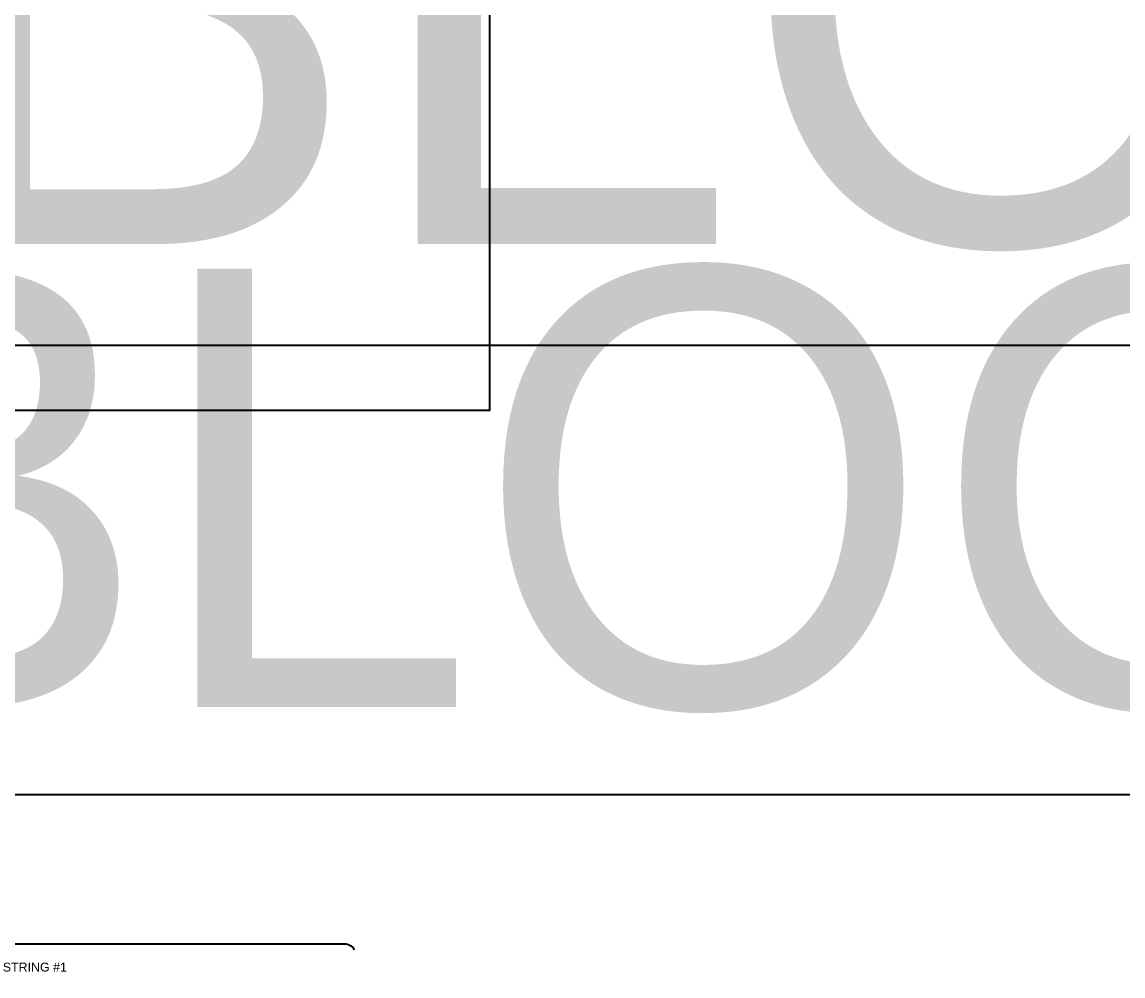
# Model space of a CAD drawing. Header units: feet. Extents: x -13743 to 68376, y -48 to 67763.
# Drawn here: x 5184 to 7666, y 5091 to 7241 of the extents above; entities that cross this region are included whole.
import ezdxf
from ezdxf.enums import TextEntityAlignment as Align

# ---------------------------------------------------------------- set-up
doc = ezdxf.new("R2018")
doc.units = ezdxf.units.FT
doc.header["$MEASUREMENT"] = 0
doc.layers.add('G-ANNO-TEXT', color=1, linetype='Continuous')
doc.styles.add('NEI-A', font='arial.ttf')
doc.styles.get("Standard").update_dxf_attribs({"font": 'arial.ttf'})

# ---------------------------------------------------------------- blocks, each defined once
blk = doc.blocks.new('DETAIL_TITLE')
at = {"style": 'NEI-A', "flags": 8}
blk.add_attdef('#', text='', height=0.2, dxfattribs=at).set_placement((0.592, -0.511), align=Align.MIDDLE_CENTER)
at = {"lineweight": 30, "flags": 104}
blk.add_attdef('DETAIL_TITLE', text='', height=0.2, dxfattribs=at).set_placement((0.91, -0.525), align=Align.BOTTOM_LEFT)
at = {"style": 'NEI-A'}
for tag, p in [('SCALE:', (0.939, -0.738)), ('1"_=_', (1.547, -0.738))]:
    blk.add_attdef(tag, text='', height=0.1, dxfattribs=at).set_placement(p, align=Align.BOTTOM_LEFT)

msp = doc.modelspace()

# ---------------------------------------------------------------- linework, layer by layer
msp.add_lwpolyline([(2135.5, 9817.5), (6238, 9817.5), (6238, 6365.9), (2135.5, 6365.9)], close=True)
at = {"layer": 'G-ANNO-TEXT', "flags": 128}
msp.add_lwpolyline([(2290.1, 5149.5, -0.298343), (2308.6, 5163.1), (3957.5, 5163.1, 0.298343), (3976.1, 5176.8, 0.298343), (3994.6, 5163.1), (5914.2, 5163.1, -0.298343), (5932.7, 5149.5)], format="xyb", dxfattribs=at)

# ---------------------------------------------------------------- block references
at = {"layer": 'G-ANNO-TEXT'}
ref = msp.add_blockref('DETAIL_TITLE', (2193.2, 7909.3), dxfattribs=dict(at, xscale=128.9267043143703, yscale=128.9267043143703, zscale=128.9267043143703))
lines = msp.add_mtext('{\\LDC BLOCK TYPE-2 (2) STRINGS (52) MODULES [580W-SOUTH MOTOR GAP] }', dxfattribs={"layer": '0', "insert": (2310.5, 7880.3), "char_height": 1139.559, "attachment_point": 1})
ref.add_attrib('DETAIL_TITLE', '', (2310.5, 7880.3)).embed_mtext(lines)
ref = msp.add_blockref('DETAIL_TITLE', (2196.6, 6714.5), dxfattribs=dict(at, xscale=128.9267043143703, yscale=128.9267043143703, zscale=128.9267043143703))
lines = msp.add_mtext('{\\LDC BLOCK TYPE-2 (3) STRINGS (52) MODULES [580W-NORTH MOTOR GAP] }', dxfattribs={"layer": '0', "insert": (2314, 6685.5), "char_height": 988.138, "attachment_point": 1})
ref.add_attrib('DETAIL_TITLE', '', (2314, 6685.5)).embed_mtext(lines)

# ---------------------------------------------------------------- texts
at = {"layer": 'G-ANNO-TEXT', "insert": (5285.2, 5120.9), "char_height": 20, "width": 139.463, "attachment_point": 3, "style": 'NEI-A', "bg_fill": 3, "box_fill_scale": 1.5, "bg_fill_color": 256, "bg_fill_transparency": 0}
msp.add_mtext('STRING #1', dxfattribs=at)

doc.saveas('drawing.dxf')
